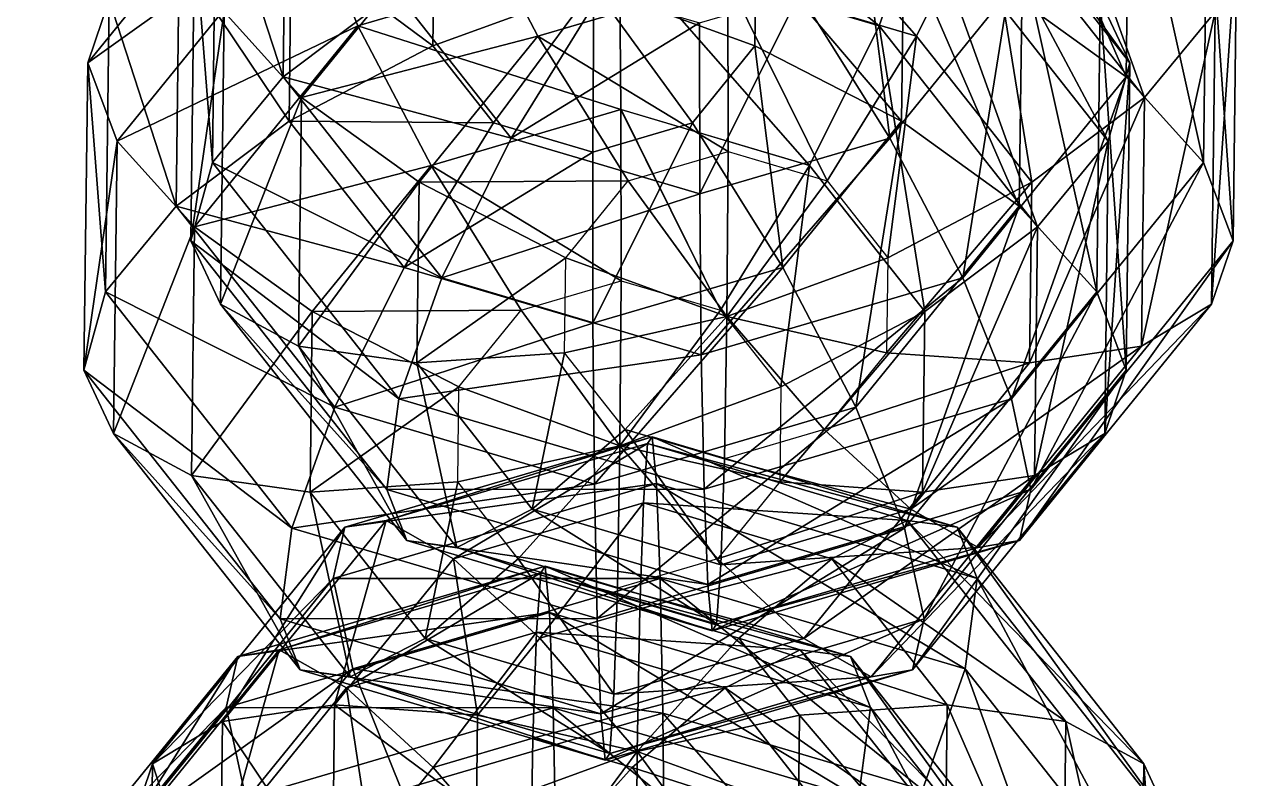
# Model space of a CAD drawing. Header units: metres. Extents: x -232 to 136, y -204 to 253.
# Drawn here: x 69.2 to 135.5, y 60 to 101.3 of the extents above; entities that cross this region are included whole.
import ezdxf

# ---------------------------------------------------------------- set-up
doc = ezdxf.new("R2010")
doc.units = ezdxf.units.M

msp = doc.modelspace()

# ---------------------------------------------------------------- linework, layer by layer
for points in [[(129.68518, 99.23326, -504.04324), (128.06386, 102.7024, -512.6127), (117.85901, 115.65784, -506.37085), (117.85911, 115.657936, -506.37076)], [(129.68518, 99.23326, -504.04324), (117.85901, 115.65784, -506.37085), (118.95516, 112.855415, -497.48022), (118.95526, 112.855515, -497.48013)], [(130.48817, 97.325325, -265.21527), (124.150185, 114.97786, -266.1207), (121.80741, 108.34588, -259.90567), (121.80751, 108.34598, -259.90558)], [(130.48817, 97.325325, -265.21527), (134.35504, 102.02242, -272.3625), (124.150185, 114.97786, -266.1207), (124.15028, 114.97796, -266.1206)], [(83.700134, 112.855415, -496.55704), (73.81195, 102.7024, -511.19202), (72.64134, 99.23327, -502.5495), (72.64144, 99.23337, -502.5494)], [(84.77025, 107.89546, -488.6607), (83.700134, 112.855415, -496.55704), (72.64134, 99.23327, -502.5495), (72.64144, 99.23337, -502.5494)], [(115.957, 101.26348, -483.3237), (118.299774, 107.89546, -489.53873), (101.59473, 112.843994, -486.8192), (101.594826, 112.84409, -486.81912)], [(115.957, 101.26348, -483.3237), (101.59473, 112.843994, -486.8192), (101.74683, 105.47295, -481.01035), (101.74693, 105.47305, -481.01025)], [(128.50462, 94.940025, -495.78052), (118.95516, 112.855415, -497.48022), (118.299774, 107.89546, -489.53873), (118.29987, 107.89556, -489.53864)], [(128.50462, 94.940025, -495.78052), (129.68518, 99.23326, -504.04324), (118.95516, 112.855415, -497.48022), (118.95526, 112.855515, -497.48013)], [(129.4854, 98.4681, -303.5096), (123.040146, 103.10926, -308.5113), (123.159584, 113.00633, -303.95023), (123.15968, 113.00643, -303.95013)], [(129.4854, 98.4681, -303.5096), (123.159584, 113.00633, -303.95023), (129.6498, 112.09024, -297.23187), (129.6499, 112.09034, -297.23178)], [(118.00658, 100.69106, -256.02548), (121.80741, 108.34588, -259.90567), (107.597244, 112.55535, -257.59232), (107.59734, 112.55545, -257.59222)], [(118.00658, 100.69106, -256.02548), (107.597244, 112.55535, -257.59232), (107.68229, 103.74943, -254.34473), (107.68239, 103.74953, -254.34462)], [(79.66236, 109.7848, -287.774), (83.50036, 112.09025, -296.0234), (83.33597, 98.468094, -302.30115), (83.33607, 98.46819, -302.30106)], [(83.50036, 112.09025, -296.0234), (89.51062, 103.10926, -307.63327), (83.33597, 98.468094, -302.30115), (83.33607, 98.46819, -302.30106)], [(133.72102, 93.771, -296.57455), (129.4854, 98.4681, -303.5096), (129.6498, 112.09024, -297.23187), (129.6499, 112.09034, -297.23178)], [(133.72102, 93.771, -296.57455), (129.6498, 112.09024, -297.23187), (133.91428, 109.7848, -289.19464), (133.91438, 109.7849, -289.19455)], [(78.49175, 106.31567, -279.13147), (79.66236, 109.7848, -287.774), (79.46911, 93.771, -295.15393), (79.46921, 93.7711, -295.15384)], [(79.66236, 109.7848, -287.774), (83.33597, 98.468094, -302.30115), (79.46911, 93.771, -295.15393), (79.46921, 93.7711, -295.15384)], [(135.3324, 89.47776, -288.38495), (133.72102, 93.771, -296.57455), (133.91428, 109.7848, -289.19464), (133.91438, 109.7849, -289.19455)], [(135.3324, 89.47776, -288.38495), (133.91428, 109.7848, -289.19464), (135.53558, 106.31566, -280.6252), (135.53569, 106.31576, -280.62512)], [(93.28549, 108.34588, -259.15878), (80.10312, 102.02242, -270.94186), (84.338745, 97.32533, -264.0068), (84.338844, 97.32543, -264.0067)], [(97.284195, 100.69106, -255.48285), (93.28549, 108.34588, -259.15878), (84.338745, 97.32533, -264.0068), (84.338844, 97.32543, -264.0067)], [(107.68229, 103.74943, -254.34473), (93.28549, 108.34588, -259.15878), (97.284195, 100.69106, -255.48285), (97.284294, 100.69116, -255.48274)], [(124.31352, 92.684166, -259.88315), (121.80741, 108.34588, -259.90567), (118.00658, 100.69106, -256.02548), (118.006676, 100.69116, -256.0254)], [(124.31352, 92.684166, -259.88315), (130.48817, 97.325325, -265.21527), (121.80741, 108.34588, -259.90567), (121.80751, 108.34598, -259.90558)], [(84.77025, 107.89546, -488.6607), (72.64134, 99.23327, -502.5495), (74.252716, 94.940025, -494.3599), (74.252815, 94.940125, -494.3598)], [(87.43509, 101.26348, -482.5768), (84.77025, 107.89546, -488.6607), (74.252716, 94.940025, -494.3599), (74.252815, 94.940125, -494.3598)], [(101.74683, 105.47295, -481.01035), (84.77025, 107.89546, -488.6607), (87.43509, 101.26348, -482.5768), (87.43519, 101.26358, -482.57672)], [(124.637764, 90.24293, -488.6333), (118.299774, 107.89546, -489.53873), (115.957, 101.26348, -483.3237), (115.9571, 101.26358, -483.3236)], [(124.637764, 90.24293, -488.6333), (128.50462, 94.940025, -495.78052), (118.299774, 107.89546, -489.53873), (118.29987, 107.89556, -489.53864)], [(116.539955, 95.10236, -312.03357), (111.59881, 103.03071, -312.9417), (115.01617, 107.24018, -311.08994), (115.016266, 107.24028, -311.08984)], [(116.539955, 95.10236, -312.03357), (115.01617, 107.24018, -311.08994), (123.040146, 103.10926, -308.5113), (123.040245, 103.10936, -308.5112)], [(78.49175, 106.31567, -279.13147), (79.46911, 93.771, -295.15393), (78.28856, 89.47776, -286.8912), (78.28866, 89.47786, -286.8911)], [(80.10312, 102.02242, -270.94186), (78.49175, 106.31567, -279.13147), (78.28856, 89.47776, -286.8912), (78.28866, 89.47786, -286.8911)], [(134.16179, 86.00863, -279.74243), (135.3324, 89.47776, -288.38495), (135.53558, 106.31566, -280.6252), (135.53569, 106.31576, -280.62512)], [(134.16179, 86.00863, -279.74243), (135.53558, 106.31566, -280.6252), (134.35504, 102.02242, -272.3625), (134.35515, 102.02252, -272.3624)], [(77.64995, 105.00785, -519.44147), (83.77965, 105.923935, -526.49023), (83.66022, 96.02686, -531.05133), (83.66032, 96.02696, -531.0512)], [(83.77965, 105.923935, -526.49023), (91.53824, 100.15778, -534.0464), (83.66022, 96.02686, -531.05133), (83.66032, 96.02696, -531.0512)], [(83.77965, 105.923935, -526.49023), (91.60103, 105.360985, -531.6485), (91.53824, 100.15778, -534.0464), (91.53834, 100.15788, -534.04626)], [(117.189735, 96.02686, -531.9293), (109.228546, 105.360985, -532.1101), (117.30917, 105.923935, -527.3683), (117.30927, 105.924034, -527.36816)], [(123.634995, 91.385704, -526.9277), (117.189735, 96.02686, -531.9293), (117.30917, 105.923935, -527.3683), (117.30927, 105.924034, -527.36816)], [(123.634995, 91.385704, -526.9277), (117.30917, 105.923935, -527.3683), (123.79938, 105.00784, -520.6499), (123.79948, 105.00794, -520.6498)], [(73.81195, 102.7024, -511.19202), (77.64995, 105.00785, -519.44147), (77.48556, 91.3857, -525.7192), (77.48566, 91.385796, -525.71906)], [(77.64995, 105.00785, -519.44147), (83.66022, 96.02686, -531.05133), (77.48556, 91.3857, -525.7192), (77.48566, 91.385796, -525.71906)], [(101.83188, 96.66703, -477.76276), (101.74683, 105.47295, -481.01035), (87.43509, 101.26348, -482.5768), (87.43519, 101.26358, -482.57672)], [(91.60103, 105.360985, -531.6485), (100.34849, 103.3741, -534.4112), (91.53824, 100.15778, -534.0464), (91.53834, 100.15788, -534.04626)], [(109.16576, 100.15778, -534.50793), (100.34849, 103.3741, -534.4112), (109.228546, 105.360985, -532.1101), (109.228645, 105.361084, -532.11)], [(112.156166, 93.608665, -479.4435), (115.957, 101.26348, -483.3237), (101.74683, 105.47295, -481.01035), (101.74693, 105.47305, -481.01025)], [(112.156166, 93.608665, -479.4435), (101.74683, 105.47295, -481.01035), (101.83188, 96.66703, -477.76276), (101.83198, 96.66713, -477.76266)], [(117.189735, 96.02686, -531.9293), (109.16576, 100.15778, -534.50793), (109.228546, 105.360985, -532.1101), (109.228645, 105.361084, -532.11)], [(127.87061, 86.68861, -519.9926), (123.634995, 91.385704, -526.9277), (123.79938, 105.00784, -520.6499), (123.79948, 105.00794, -520.6498)], [(127.87061, 86.68861, -519.9926), (123.79938, 105.00784, -520.6499), (128.06386, 102.7024, -512.6127), (128.06396, 102.7025, -512.61255)], [(107.69193, 94.3706, -253.97636), (107.68229, 103.74943, -254.34473), (97.284195, 100.69106, -255.48285), (97.284294, 100.69116, -255.48274)], [(113.119736, 92.76272, -254.85999), (118.00658, 100.69106, -256.02548), (107.68229, 103.74943, -254.34473), (107.68239, 103.74953, -254.34462)], [(113.119736, 92.76272, -254.85999), (107.68229, 103.74943, -254.34473), (107.69193, 94.3706, -253.97636), (107.69203, 94.3707, -253.97626)], [(83.33597, 98.468094, -302.30115), (89.51062, 103.10926, -307.63327), (95.817566, 95.10236, -311.49094), (95.817665, 95.10246, -311.49084)], [(89.51062, 103.10926, -307.63327), (100.70441, 103.03071, -312.65643), (95.817566, 95.10236, -311.49094), (95.817665, 95.10246, -311.49084)], [(91.53824, 100.15778, -534.0464), (100.34849, 103.3741, -534.4112), (94.854, 95.94831, -536.07446), (94.854095, 95.94841, -536.07434)], [(94.854, 95.94831, -536.07446), (100.34849, 103.3741, -534.4112), (100.28179, 94.34043, -536.95807), (100.28189, 94.34053, -536.95795)], [(95.817566, 95.10236, -311.49094), (100.70441, 103.03071, -312.65643), (106.1322, 101.42283, -313.54004), (106.1323, 101.42293, -313.53995)], [(100.28179, 94.34043, -536.95807), (100.34849, 103.3741, -534.4112), (105.7484, 95.94831, -536.35974), (105.7485, 95.94841, -536.3596)], [(105.7484, 95.94831, -536.35974), (100.34849, 103.3741, -534.4112), (109.16576, 100.15778, -534.50793), (109.165855, 100.15788, -534.5078)], [(106.14185, 92.044, -313.1717), (106.1322, 101.42283, -313.54004), (111.59881, 103.03071, -312.9417), (111.59891, 103.03081, -312.94162)], [(106.14185, 92.044, -313.1717), (111.59881, 103.03071, -312.9417), (116.539955, 95.10236, -312.03357), (116.540054, 95.10246, -312.03348)], [(120.53865, 87.44755, -308.35764), (116.539955, 95.10236, -312.03357), (123.040146, 103.10926, -308.5113), (123.040245, 103.10936, -308.5112)], [(120.53865, 87.44755, -308.35764), (123.040146, 103.10926, -308.5113), (129.4854, 98.4681, -303.5096), (129.4855, 98.4682, -303.50952)], [(72.64134, 99.23327, -502.5495), (73.81195, 102.7024, -511.19202), (73.6187, 86.68861, -518.57196), (73.6188, 86.688705, -518.57184)], [(73.81195, 102.7024, -511.19202), (77.48556, 91.3857, -525.7192), (73.6187, 86.68861, -518.57196), (73.6188, 86.688705, -518.57184)], [(129.48198, 82.39536, -511.80298), (127.87061, 86.68861, -519.9926), (128.06386, 102.7024, -512.6127), (128.06396, 102.7025, -512.61255)], [(129.48198, 82.39536, -511.80298), (128.06386, 102.7024, -512.6127), (129.68518, 99.23326, -504.04324), (129.68529, 99.23336, -504.04315)], [(80.10312, 102.02242, -270.94186), (78.28856, 89.47776, -286.8912), (79.909874, 86.00863, -278.32178), (79.90997, 86.00873, -278.3217)], [(84.338745, 97.32533, -264.0068), (80.10312, 102.02242, -270.94186), (79.909874, 86.00863, -278.32178), (79.90997, 86.00873, -278.3217)], [(130.32379, 83.703186, -271.493), (134.16179, 86.00863, -279.74243), (134.35504, 102.02242, -272.3625), (134.35515, 102.02252, -272.3624)], [(130.32379, 83.703186, -271.493), (134.35504, 102.02242, -272.3625), (130.48817, 97.325325, -265.21527), (130.48828, 97.325424, -265.21518)], [(87.43509, 101.26348, -482.5768), (74.252716, 94.940025, -494.3599), (78.48833, 90.242935, -487.42484), (78.48843, 90.243034, -487.42474)], [(91.433784, 93.608665, -478.90088), (87.43509, 101.26348, -482.5768), (78.48833, 90.242935, -487.42484), (78.48843, 90.243034, -487.42474)], [(101.83188, 96.66703, -477.76276), (87.43509, 101.26348, -482.5768), (91.433784, 93.608665, -478.90088), (91.43388, 93.608765, -478.9008)], [(95.817566, 95.10236, -311.49094), (106.1322, 101.42283, -313.54004), (106.14185, 92.044, -313.1717), (106.14195, 92.0441, -313.1716)], [(118.463104, 85.60177, -483.30118), (115.957, 101.26348, -483.3237), (112.156166, 93.608665, -479.4435), (112.156265, 93.608765, -479.44342)], [(118.463104, 85.60177, -483.30118), (124.637764, 90.24293, -488.6333), (115.957, 101.26348, -483.3237), (115.9571, 101.26358, -483.3236)], [(97.284195, 100.69106, -255.48285), (84.338745, 97.32533, -264.0068), (90.784, 92.684166, -259.00513), (90.784096, 92.684265, -259.00504)], [(102.225334, 92.76272, -254.5747), (97.284195, 100.69106, -255.48285), (90.784, 92.684166, -259.00513), (90.784096, 92.684265, -259.00504)], [(107.69193, 94.3706, -253.97636), (97.284195, 100.69106, -255.48285), (102.225334, 92.76272, -254.5747), (102.22543, 92.76282, -254.5746)], [(116.43549, 88.553246, -256.8881), (118.00658, 100.69106, -256.02548), (113.119736, 92.76272, -254.85999), (113.119835, 92.76282, -254.85988)], [(116.43549, 88.553246, -256.8881), (124.31352, 92.684166, -259.88315), (118.00658, 100.69106, -256.02548), (118.006676, 100.69116, -256.0254)], [(83.66022, 96.02686, -531.05133), (91.53824, 100.15778, -534.0464), (94.854, 95.94831, -536.07446), (94.854095, 95.94841, -536.07434)], [(110.689545, 88.019966, -535.4516), (105.7484, 95.94831, -536.35974), (109.16576, 100.15778, -534.50793), (109.165855, 100.15788, -534.5078)], [(110.689545, 88.019966, -535.4516), (109.16576, 100.15778, -534.50793), (117.189735, 96.02686, -531.9293), (117.189835, 96.02696, -531.9292)], [(72.64134, 99.23327, -502.5495), (73.6187, 86.68861, -518.57196), (72.43815, 82.39536, -510.30923), (72.43825, 82.39546, -510.30914)], [(74.252716, 94.940025, -494.3599), (72.64134, 99.23327, -502.5495), (72.43815, 82.39536, -510.30923), (72.43825, 82.39546, -510.30914)], [(128.31137, 78.92623, -503.16046), (129.48198, 82.39536, -511.80298), (129.68518, 99.23326, -504.04324), (129.68529, 99.23336, -504.04315)], [(128.31137, 78.92623, -503.16046), (129.68518, 99.23326, -504.04324), (128.50462, 94.940025, -495.78052), (128.50473, 94.940125, -495.78043)], [(79.46911, 93.771, -295.15393), (83.33597, 98.468094, -302.30115), (92.01673, 87.44755, -307.61075), (92.01683, 87.44765, -307.61066)], [(83.33597, 98.468094, -302.30115), (95.817566, 95.10236, -311.49094), (92.01673, 87.44755, -307.61075), (92.01683, 87.44765, -307.61066)], [(123.20348, 80.81557, -302.27374), (120.53865, 87.44755, -308.35764), (129.4854, 98.4681, -303.5096), (129.4855, 98.4682, -303.50952)], [(123.20348, 80.81557, -302.27374), (129.4854, 98.4681, -303.5096), (133.72102, 93.771, -296.57455), (133.72113, 93.7711, -296.57446)], [(84.338745, 97.32533, -264.0068), (79.909874, 86.00863, -278.32178), (84.174355, 83.70318, -270.28455), (84.17445, 83.70328, -270.28445)], [(90.784, 92.684166, -259.00513), (84.338745, 97.32533, -264.0068), (84.174355, 83.70318, -270.28455), (84.17445, 83.70328, -270.28445)], [(124.194084, 82.787094, -264.44418), (130.32379, 83.703186, -271.493), (130.48817, 97.325325, -265.21527), (130.48828, 97.325424, -265.21518)], [(124.194084, 82.787094, -264.44418), (130.48817, 97.325325, -265.21527), (124.31352, 92.684166, -259.88315), (124.31362, 92.684265, -259.88306)], [(101.84152, 87.2882, -477.3944), (101.83188, 96.66703, -477.76276), (91.433784, 93.608665, -478.90088), (91.43388, 93.608765, -478.9008)], [(107.269325, 85.68032, -478.278), (112.156166, 93.608665, -479.4435), (101.83188, 96.66703, -477.76276), (101.83198, 96.66713, -477.76266)], [(107.269325, 85.68032, -478.278), (101.83188, 96.66703, -477.76276), (101.84152, 87.2882, -477.3944), (101.84162, 87.2883, -477.39432)], [(77.48556, 91.3857, -525.7192), (83.66022, 96.02686, -531.05133), (89.967155, 88.019966, -534.90894), (89.967255, 88.020065, -534.9088)], [(83.66022, 96.02686, -531.05133), (94.854, 95.94831, -536.07446), (89.967155, 88.019966, -534.90894), (89.967255, 88.020065, -534.9088)], [(89.967155, 88.019966, -534.90894), (94.854, 95.94831, -536.07446), (100.28179, 94.34043, -536.95807), (100.28189, 94.34053, -536.95795)], [(100.29144, 84.9616, -536.5897), (100.28179, 94.34043, -536.95807), (105.7484, 95.94831, -536.35974), (105.7485, 95.94841, -536.3596)], [(100.29144, 84.9616, -536.5897), (105.7484, 95.94831, -536.35974), (110.689545, 88.019966, -535.4516), (110.689644, 88.020065, -535.4515)], [(114.68824, 80.36515, -531.77563), (110.689545, 88.019966, -535.4516), (117.189735, 96.02686, -531.9293), (117.189835, 96.02696, -531.9292)], [(114.68824, 80.36515, -531.77563), (117.189735, 96.02686, -531.9293), (123.634995, 91.385704, -526.9277), (123.63509, 91.3858, -526.92755)], [(74.252716, 94.940025, -494.3599), (72.43815, 82.39536, -510.30923), (74.05946, 78.92623, -501.7398), (74.05956, 78.92633, -501.73972)], [(78.48833, 90.242935, -487.42484), (74.252716, 94.940025, -494.3599), (74.05946, 78.92623, -501.7398), (74.05956, 78.92633, -501.73972)], [(92.01673, 87.44755, -307.61075), (95.817566, 95.10236, -311.49094), (106.14185, 92.044, -313.1717), (106.14195, 92.0441, -313.1716)], [(106.14185, 92.044, -313.1717), (106.14185, 92.044, -313.1717), (95.817566, 95.10236, -311.49094), (95.817665, 95.10246, -311.49084)], [(106.22689, 83.238075, -309.92413), (106.14185, 92.044, -313.1717), (116.539955, 95.10236, -312.03357), (116.540054, 95.10246, -312.03348)], [(106.22689, 83.238075, -309.92413), (116.539955, 95.10236, -312.03357), (120.53865, 87.44755, -308.35764), (120.53875, 87.44765, -308.35754)], [(124.47337, 76.62079, -494.91104), (128.31137, 78.92623, -503.16046), (128.50462, 94.940025, -495.78052), (128.50473, 94.940125, -495.78043)], [(124.47337, 76.62079, -494.91104), (128.50462, 94.940025, -495.78052), (124.637764, 90.24293, -488.6333), (124.63786, 90.24303, -488.6332)], [(89.967155, 88.019966, -534.90894), (100.28179, 94.34043, -536.95807), (100.29144, 84.9616, -536.5897), (100.29154, 84.9617, -536.5896)], [(107.69193, 94.3706, -253.97636), (107.625244, 85.33693, -256.52325), (102.225334, 92.76272, -254.5747), (102.22543, 92.76282, -254.5746)], [(113.119736, 92.76272, -254.85999), (107.625244, 85.33693, -256.52325), (107.69193, 94.3706, -253.97636), (107.69203, 94.3707, -253.97626)], [(78.28856, 89.47776, -286.8912), (79.46911, 93.771, -295.15393), (89.67396, 80.81557, -301.39572), (89.67406, 80.81567, -301.39563)], [(91.433784, 93.608665, -478.90088), (78.48833, 90.242935, -487.42484), (84.933586, 85.60177, -482.42316), (84.933685, 85.60187, -482.42307)], [(79.46911, 93.771, -295.15393), (92.01673, 87.44755, -307.61075), (89.67396, 80.81557, -301.39572), (89.67406, 80.81567, -301.39563)], [(96.37492, 85.68032, -477.99274), (91.433784, 93.608665, -478.90088), (84.933586, 85.60177, -482.42316), (84.933685, 85.60187, -482.42307)], [(101.84152, 87.2882, -477.3944), (91.433784, 93.608665, -478.90088), (96.37492, 85.68032, -477.99274), (96.37502, 85.68042, -477.99265)], [(110.58508, 81.47085, -480.30612), (112.156166, 93.608665, -479.4435), (107.269325, 85.68032, -478.278), (107.269424, 85.68042, -478.27792)], [(110.58508, 81.47085, -480.30612), (118.463104, 85.60177, -483.30118), (112.156166, 93.608665, -479.4435), (112.156265, 93.608765, -479.44342)], [(124.2736, 75.85561, -294.3774), (123.20348, 80.81557, -302.27374), (133.72102, 93.771, -296.57455), (133.72113, 93.7711, -296.57446)], [(124.2736, 75.85561, -294.3774), (133.72102, 93.771, -296.57455), (135.3324, 89.47776, -288.38495), (135.3325, 89.47786, -288.38486)], [(90.784, 92.684166, -259.00513), (84.174355, 83.70318, -270.28455), (90.664566, 82.787094, -263.5662), (90.664665, 82.78719, -263.5661)], [(98.807976, 88.553246, -256.42648), (90.784, 92.684166, -259.00513), (90.664566, 82.787094, -263.5662), (90.664665, 82.78719, -263.5661)], [(102.225334, 92.76272, -254.5747), (90.784, 92.684166, -259.00513), (98.807976, 88.553246, -256.42648), (98.808075, 88.553345, -256.4264)], [(102.225334, 92.76272, -254.5747), (107.625244, 85.33693, -256.52325), (98.807976, 88.553246, -256.42648), (98.808075, 88.553345, -256.4264)], [(116.43549, 88.553246, -256.8881), (107.625244, 85.33693, -256.52325), (113.119736, 92.76272, -254.85999), (113.119835, 92.76282, -254.85988)], [(116.3727, 83.350044, -259.28595), (124.194084, 82.787094, -264.44418), (124.31352, 92.684166, -259.88315), (124.31362, 92.684265, -259.88306)], [(116.3727, 83.350044, -259.28595), (124.31352, 92.684166, -259.88315), (116.43549, 88.553246, -256.8881), (116.43559, 88.553345, -256.888)], [(92.01673, 87.44755, -307.61075), (106.14185, 92.044, -313.1717), (106.22689, 83.238075, -309.92413), (106.22699, 83.238174, -309.92404)], [(73.6187, 86.68861, -518.57196), (77.48556, 91.3857, -525.7192), (86.16632, 80.36515, -531.0288), (86.16642, 80.36525, -531.0287)], [(77.48556, 91.3857, -525.7192), (89.967155, 88.019966, -534.90894), (86.16632, 80.36515, -531.0288), (86.16642, 80.36525, -531.0287)], [(117.35307, 73.73317, -525.6918), (114.68824, 80.36515, -531.77563), (123.634995, 91.385704, -526.9277), (123.63509, 91.3858, -526.92755)], [(117.35307, 73.73317, -525.6918), (123.634995, 91.385704, -526.9277), (127.87061, 86.68861, -519.9926), (127.87071, 86.688705, -519.9925)], [(78.48833, 90.242935, -487.42484), (74.05946, 78.92623, -501.7398), (78.323944, 76.62078, -493.70258), (78.32404, 76.62088, -493.70248)], [(84.933586, 85.60177, -482.42316), (78.48833, 90.242935, -487.42484), (78.323944, 76.62078, -493.70258), (78.32404, 76.62088, -493.70248)], [(118.34367, 75.7047, -487.8622), (124.47337, 76.62079, -494.91104), (124.637764, 90.24293, -488.6333), (124.63786, 90.24303, -488.6332)], [(118.34367, 75.7047, -487.8622), (124.637764, 90.24293, -488.6333), (118.463104, 85.60177, -483.30118), (118.4632, 85.60187, -483.3011)], [(78.28856, 89.47776, -286.8912), (89.67396, 80.81557, -301.39572), (89.01857, 75.85562, -293.45422), (89.01867, 75.85572, -293.45413)], [(79.909874, 86.00863, -278.32178), (78.28856, 89.47776, -286.8912), (89.01857, 75.85562, -293.45422), (89.01867, 75.85572, -293.45413)], [(123.64425, 73.05319, -285.4416), (124.2736, 75.85561, -294.3774), (135.3324, 89.47776, -288.38495), (135.3325, 89.47786, -288.38486)], [(123.64425, 73.05319, -285.4416), (135.3324, 89.47776, -288.38495), (134.16179, 86.00863, -279.74243), (134.1619, 86.00873, -279.74234)], [(98.807976, 88.553246, -256.42648), (90.664566, 82.787094, -263.5662), (98.745186, 83.350044, -258.82437), (98.745285, 83.35014, -258.82428)], [(98.807976, 88.553246, -256.42648), (107.625244, 85.33693, -256.52325), (98.745186, 83.350044, -258.82437), (98.745285, 83.35014, -258.82428)], [(116.3727, 83.350044, -259.28595), (107.625244, 85.33693, -256.52325), (116.43549, 88.553246, -256.8881), (116.43559, 88.553345, -256.888)], [(86.16632, 80.36515, -531.0288), (89.967155, 88.019966, -534.90894), (100.29144, 84.9616, -536.5897), (100.29154, 84.9617, -536.5896)], [(100.29144, 84.9616, -536.5897), (100.29144, 84.9616, -536.5897), (89.967155, 88.019966, -534.90894), (89.967255, 88.020065, -534.9088)], [(100.37648, 76.15568, -533.34216), (100.29144, 84.9616, -536.5897), (110.689545, 88.019966, -535.4516), (110.689644, 88.020065, -535.4515)], [(100.37648, 76.15568, -533.34216), (110.689545, 88.019966, -535.4516), (114.68824, 80.36515, -531.77563), (114.68834, 80.36525, -531.7755)], [(89.67396, 80.81557, -301.39572), (92.01673, 87.44755, -307.61075), (106.22689, 83.238075, -309.92413), (106.22699, 83.238174, -309.92404)], [(106.22689, 83.238075, -309.92413), (106.22689, 83.238075, -309.92413), (92.01673, 87.44755, -307.61075), (92.01683, 87.44765, -307.61066)], [(101.84152, 87.2882, -477.3944), (101.77483, 78.25453, -479.94128), (96.37492, 85.68032, -477.99274), (96.37502, 85.68042, -477.99265)], [(107.269325, 85.68032, -478.278), (101.77483, 78.25453, -479.94128), (101.84152, 87.2882, -477.3944), (101.84162, 87.2883, -477.39432)], [(106.379005, 75.867035, -304.11523), (106.22689, 83.238075, -309.92413), (120.53865, 87.44755, -308.35764), (120.53875, 87.44765, -308.35754)], [(106.379005, 75.867035, -304.11523), (120.53865, 87.44755, -308.35764), (123.20348, 80.81557, -302.27374), (123.20358, 80.81567, -302.27365)], [(72.43815, 82.39536, -510.30923), (73.6187, 86.68861, -518.57196), (83.82355, 73.73317, -524.8138), (83.82365, 73.73327, -524.81366)], [(73.6187, 86.68861, -518.57196), (86.16632, 80.36515, -531.0288), (83.82355, 73.73317, -524.8138), (83.82365, 73.73327, -524.81366)], [(118.42319, 68.77322, -517.7954), (117.35307, 73.73317, -525.6918), (127.87061, 86.68861, -519.9926), (127.87071, 86.688705, -519.9925)], [(118.42319, 68.77322, -517.7954), (127.87061, 86.68861, -519.9926), (129.48198, 82.39536, -511.80298), (129.48209, 82.39546, -511.8029)], [(79.909874, 86.00863, -278.32178), (89.01857, 75.85562, -293.45422), (90.11472, 73.05319, -284.5636), (90.11482, 73.05329, -284.5635)], [(84.174355, 83.70318, -270.28455), (79.909874, 86.00863, -278.32178), (90.11472, 73.05319, -284.5636), (90.11482, 73.05329, -284.5635)], [(96.37492, 85.68032, -477.99274), (84.933586, 85.60177, -482.42316), (92.957565, 81.47085, -479.8445), (92.957664, 81.47095, -479.84442)], [(96.37492, 85.68032, -477.99274), (101.77483, 78.25453, -479.94128), (92.957565, 81.47085, -479.8445), (92.957664, 81.47095, -479.84442)], [(110.58508, 81.47085, -480.30612), (101.77483, 78.25453, -479.94128), (107.269325, 85.68032, -478.278), (107.269424, 85.68042, -478.27792)], [(121.37704, 72.68263, -276.341), (123.64425, 73.05319, -285.4416), (134.16179, 86.00863, -279.74243), (134.1619, 86.00873, -279.74234)], [(121.37704, 72.68263, -276.341), (134.16179, 86.00863, -279.74243), (130.32379, 83.703186, -271.493), (130.3239, 83.703285, -271.49292)], [(84.933586, 85.60177, -482.42316), (78.323944, 76.62078, -493.70258), (84.814156, 75.7047, -486.98422), (84.814255, 75.704796, -486.98413)], [(92.957565, 81.47085, -479.8445), (84.933586, 85.60177, -482.42316), (84.814156, 75.7047, -486.98422), (84.814255, 75.704796, -486.98413)], [(86.16632, 80.36515, -531.0288), (100.29144, 84.9616, -536.5897), (100.37648, 76.15568, -533.34216), (100.37658, 76.15578, -533.34204)], [(98.745186, 83.350044, -258.82437), (107.625244, 85.33693, -256.52325), (102.06094, 79.14057, -260.85245), (102.06104, 79.14067, -260.85236)], [(102.06094, 79.14057, -260.85245), (107.625244, 85.33693, -256.52325), (107.48874, 77.5327, -261.73608), (107.48884, 77.5328, -261.736)], [(107.48874, 77.5327, -261.73608), (107.625244, 85.33693, -256.52325), (112.955345, 79.14057, -261.13773), (112.955444, 79.14067, -261.13763)], [(112.955345, 79.14057, -261.13773), (107.625244, 85.33693, -256.52325), (116.3727, 83.350044, -259.28595), (116.3728, 83.35014, -259.28586)], [(110.52229, 76.26765, -482.70398), (118.34367, 75.7047, -487.8622), (118.463104, 85.60177, -483.30118), (118.4632, 85.60187, -483.3011)], [(110.52229, 76.26765, -482.70398), (118.463104, 85.60177, -483.30118), (110.58508, 81.47085, -480.30612), (110.58518, 81.47095, -480.30603)], [(84.174355, 83.70318, -270.28455), (90.11472, 73.05319, -284.5636), (92.85512, 72.68263, -275.59415), (92.85522, 72.68273, -275.59406)], [(90.664566, 82.787094, -263.5662), (84.174355, 83.70318, -270.28455), (92.85512, 72.68263, -275.59415), (92.85522, 72.68273, -275.59406)], [(117.69389, 74.7802, -267.96646), (121.37704, 72.68263, -276.341), (130.32379, 83.703186, -271.493), (130.3239, 83.703285, -271.49292)], [(117.69389, 74.7802, -267.96646), (130.32379, 83.703186, -271.493), (124.194084, 82.787094, -264.44418), (124.19418, 82.78719, -264.4441)], [(89.67396, 80.81557, -301.39572), (106.22689, 83.238075, -309.92413), (106.379005, 75.867035, -304.11523), (106.379105, 75.867134, -304.11514)], [(98.745186, 83.350044, -258.82437), (90.664566, 82.787094, -263.5662), (96.971504, 74.7802, -267.42383), (96.9716, 74.7803, -267.42374)], [(98.745186, 83.350044, -258.82437), (96.971504, 74.7802, -267.42383), (102.06094, 79.14057, -260.85245), (102.06104, 79.14067, -260.85236)], [(112.955345, 79.14057, -261.13773), (124.194084, 82.787094, -264.44418), (116.3727, 83.350044, -259.28595), (116.3728, 83.35014, -259.28586)], [(72.43815, 82.39536, -510.30923), (83.82355, 73.73317, -524.8138), (83.16816, 68.773224, -516.87225), (83.16826, 68.77332, -516.87213)], [(74.05946, 78.92623, -501.7398), (72.43815, 82.39536, -510.30923), (83.16816, 68.773224, -516.87225), (83.16826, 68.77332, -516.87213)], [(90.664566, 82.787094, -263.5662), (92.85512, 72.68263, -275.59415), (96.971504, 74.7802, -267.42383), (96.9716, 74.7803, -267.42374)], [(112.955345, 79.14057, -261.13773), (117.69389, 74.7802, -267.96646), (124.194084, 82.787094, -264.44418), (124.19418, 82.78719, -264.4441)], [(117.79384, 65.970795, -508.85962), (118.42319, 68.77322, -517.7954), (129.48198, 82.39536, -511.80298), (129.48209, 82.39546, -511.8029)], [(117.79384, 65.970795, -508.85962), (129.48198, 82.39536, -511.80298), (128.31137, 78.92623, -503.16046), (128.31148, 78.92633, -503.16037)], [(92.957565, 81.47085, -479.8445), (84.814156, 75.7047, -486.98422), (92.894775, 76.26765, -482.2424), (92.894875, 76.267746, -482.2423)], [(92.957565, 81.47085, -479.8445), (101.77483, 78.25453, -479.94128), (92.894775, 76.26765, -482.2424), (92.894875, 76.267746, -482.2423)], [(110.52229, 76.26765, -482.70398), (101.77483, 78.25453, -479.94128), (110.58508, 81.47085, -480.30612), (110.58518, 81.47095, -480.30603)], [(83.82355, 73.73317, -524.8138), (86.16632, 80.36515, -531.0288), (100.37648, 76.15568, -533.34216), (100.37658, 76.15578, -533.34204)], [(100.37648, 76.15568, -533.34216), (100.37648, 76.15568, -533.34216), (86.16632, 80.36515, -531.0288), (86.16642, 80.36525, -531.0287)], [(89.01857, 75.85562, -293.45422), (89.67396, 80.81557, -301.39572), (106.379005, 75.867035, -304.11523), (106.379105, 75.867134, -304.11514)], [(106.379005, 75.867035, -304.11523), (106.379005, 75.867035, -304.11523), (89.67396, 80.81557, -301.39572), (89.67406, 80.81567, -301.39563)], [(100.528595, 68.78464, -527.53326), (100.37648, 76.15568, -533.34216), (114.68824, 80.36515, -531.77563), (114.68834, 80.36525, -531.7755)], [(100.528595, 68.78464, -527.53326), (114.68824, 80.36515, -531.77563), (117.35307, 73.73317, -525.6918), (117.35317, 73.73327, -525.69165)], [(106.5833, 70.65242, -296.3137), (106.379005, 75.867035, -304.11523), (123.20348, 80.81557, -302.27374), (123.20358, 80.81567, -302.27365)], [(106.5833, 70.65242, -296.3137), (123.20348, 80.81557, -302.27374), (124.2736, 75.85561, -294.3774), (124.2737, 75.85571, -294.37732)], [(102.06094, 79.14057, -260.85245), (96.971504, 74.7802, -267.42383), (107.29579, 71.72183, -269.10458), (107.29589, 71.72193, -269.1045)], [(107.48874, 77.5327, -261.73608), (107.48874, 77.5327, -261.73608), (102.06094, 79.14057, -260.85245), (102.06104, 79.14067, -260.85236)], [(102.06094, 79.14057, -260.85245), (107.29579, 71.72183, -269.10458), (107.48874, 77.5327, -261.73608), (107.48884, 77.5328, -261.736)], [(107.48874, 77.5327, -261.73608), (117.69389, 74.7802, -267.96646), (112.955345, 79.14057, -261.13773), (112.955444, 79.14067, -261.13763)], [(74.05946, 78.92623, -501.7398), (83.16816, 68.773224, -516.87225), (84.26431, 65.970795, -507.98163), (84.26441, 65.970894, -507.98154)], [(78.323944, 76.62078, -493.70258), (74.05946, 78.92623, -501.7398), (84.26431, 65.970795, -507.98163), (84.26441, 65.970894, -507.98154)], [(103.531204, 78.74041, -412.8681), (88.973946, 74.16244, -423.8102), (86.706726, 73.79188, -414.70963), (86.706825, 73.79198, -414.70953)], [(103.76768, 76.19265, -403.83752), (103.531204, 78.74041, -412.8681), (86.706726, 73.79188, -414.70963), (86.706825, 73.79198, -414.70953)], [(103.531204, 78.74041, -412.8681), (103.2857, 78.37191, -422.2437), (88.973946, 74.16244, -423.8102), (88.974045, 74.16254, -423.81012)], [(103.2857, 78.37191, -422.2437), (92.65709, 72.06487, -432.18475), (88.973946, 74.16244, -423.8102), (88.974045, 74.16254, -423.81012)], [(103.2857, 78.37191, -422.2437), (103.05518, 75.12323, -431.04663), (92.65709, 72.06487, -432.18475), (92.65719, 72.06497, -432.18466)], [(117.49586, 74.16244, -424.55707), (103.05518, 75.12323, -431.04663), (103.2857, 78.37191, -422.2437), (103.2858, 78.37201, -422.24362)], [(120.23625, 73.79188, -415.58762), (103.2857, 78.37191, -422.2437), (103.531204, 78.74041, -412.8681), (103.5313, 78.74051, -412.868)], [(120.23625, 73.79188, -415.58762), (117.49586, 74.16244, -424.55707), (103.2857, 78.37191, -422.2437), (103.2858, 78.37201, -422.24362)], [(121.332405, 70.989456, -406.697), (120.23625, 73.79188, -415.58762), (103.531204, 78.74041, -412.8681), (103.5313, 78.74051, -412.868)], [(121.332405, 70.989456, -406.697), (103.531204, 78.74041, -412.8681), (103.76768, 76.19265, -403.83752), (103.76778, 76.19275, -403.83743)], [(115.52663, 65.600235, -499.75903), (117.79384, 65.970795, -508.85962), (128.31137, 78.92623, -503.16046), (128.31148, 78.92633, -503.16037)], [(115.52663, 65.600235, -499.75903), (128.31137, 78.92623, -503.16046), (124.47337, 76.62079, -494.91104), (124.47347, 76.62089, -494.91095)], [(92.894775, 76.26765, -482.2424), (101.77483, 78.25453, -479.94128), (96.21053, 72.058174, -484.27048), (96.21063, 72.05827, -484.2704)], [(96.21053, 72.058174, -484.27048), (101.77483, 78.25453, -479.94128), (101.63833, 70.4503, -485.1541), (101.63843, 70.4504, -485.15402)], [(101.63833, 70.4503, -485.1541), (101.77483, 78.25453, -479.94128), (107.104935, 72.058174, -484.55576), (107.105034, 72.05827, -484.55566)], [(107.104935, 72.058174, -484.55576), (101.77483, 78.25453, -479.94128), (110.52229, 76.26765, -482.70398), (110.52239, 76.267746, -482.7039)], [(107.48874, 77.5327, -261.73608), (107.29579, 71.72183, -269.10458), (117.69389, 74.7802, -267.96646), (117.69399, 74.7803, -267.96637)], [(78.323944, 76.62078, -493.70258), (84.26431, 65.970795, -507.98163), (87.00471, 65.600235, -499.01218), (87.00481, 65.600334, -499.0121)], [(84.814156, 75.7047, -486.98422), (78.323944, 76.62078, -493.70258), (87.00471, 65.600235, -499.01218), (87.00481, 65.600334, -499.0121)], [(111.84348, 67.6978, -491.3845), (115.52663, 65.600235, -499.75903), (124.47337, 76.62079, -494.91104), (124.47347, 76.62089, -494.91095)], [(111.84348, 67.6978, -491.3845), (124.47337, 76.62079, -494.91104), (118.34367, 75.7047, -487.8622), (118.34377, 75.704796, -487.86212)], [(83.82355, 73.73317, -524.8138), (100.37648, 76.15568, -533.34216), (100.528595, 68.78464, -527.53326), (100.528694, 68.78474, -527.53314)], [(92.894775, 76.26765, -482.2424), (84.814156, 75.7047, -486.98422), (91.12109, 67.6978, -490.84186), (91.12119, 67.6979, -490.84177)], [(84.814156, 75.7047, -486.98422), (87.00471, 65.600235, -499.01218), (91.12109, 67.6978, -490.84186), (91.12119, 67.6979, -490.84177)], [(103.76768, 76.19265, -403.83752), (86.706726, 73.79188, -414.70963), (86.07738, 70.989456, -405.7738), (86.07748, 70.989555, -405.7737)], [(103.97197, 70.978035, -396.03595), (103.76768, 76.19265, -403.83752), (86.07738, 70.989456, -405.7738), (86.07748, 70.989555, -405.7737)], [(89.01857, 75.85562, -293.45422), (106.379005, 75.867035, -304.11523), (106.5833, 70.65242, -296.3137), (106.5834, 70.65252, -296.3136)], [(106.5833, 70.65242, -296.3137), (106.5833, 70.65242, -296.3137), (89.01857, 75.85562, -293.45422), (89.01867, 75.85572, -293.45413)], [(90.11472, 73.05319, -284.5636), (89.01857, 75.85562, -293.45422), (106.5833, 70.65242, -296.3137), (106.5834, 70.65252, -296.3136)], [(92.894775, 76.26765, -482.2424), (91.12109, 67.6978, -490.84186), (96.21053, 72.058174, -484.27048), (96.21063, 72.05827, -484.2704)], [(120.67702, 66.0295, -398.7555), (121.332405, 70.989456, -406.697), (103.76768, 76.19265, -403.83752), (103.76778, 76.19275, -403.83743)], [(120.67702, 66.0295, -398.7555), (103.76768, 76.19265, -403.83752), (103.97197, 70.978035, -396.03595), (103.97207, 70.978134, -396.03586)], [(106.81977, 68.10466, -287.2831), (106.5833, 70.65242, -296.3137), (124.2736, 75.85561, -294.3774), (124.2737, 75.85571, -294.37732)], [(106.81977, 68.10466, -287.2831), (124.2736, 75.85561, -294.3774), (123.64425, 73.05319, -285.4416), (123.64435, 73.05329, -285.4415)], [(107.104935, 72.058174, -484.55576), (118.34367, 75.7047, -487.8622), (110.52229, 76.26765, -482.70398), (110.52239, 76.267746, -482.7039)], [(107.104935, 72.058174, -484.55576), (111.84348, 67.6978, -491.3845), (118.34367, 75.7047, -487.8622), (118.34377, 75.704796, -487.86212)], [(103.05518, 75.12323, -431.04663), (97.39563, 67.7045, -439.0135), (92.65709, 72.06487, -432.18475), (92.65719, 72.06497, -432.18466)], [(103.05518, 75.12323, -431.04663), (102.862236, 69.31238, -438.41513), (97.39563, 67.7045, -439.0135), (97.39573, 67.7046, -439.0134)], [(113.37947, 72.06487, -432.7274), (102.862236, 69.31238, -438.41513), (103.05518, 75.12323, -431.04663), (103.05528, 75.12333, -431.04654)], [(117.49586, 74.16244, -424.55707), (113.37947, 72.06487, -432.7274), (103.05518, 75.12323, -431.04663), (103.05528, 75.12333, -431.04654)], [(96.971504, 74.7802, -267.42383), (92.85512, 72.68263, -275.59415), (107.06528, 68.47316, -277.9075), (107.06538, 68.47326, -277.9074)], [(107.29579, 71.72183, -269.10458), (107.29579, 71.72183, -269.10458), (96.971504, 74.7802, -267.42383), (96.9716, 74.7803, -267.42374)], [(96.971504, 74.7802, -267.42383), (107.06528, 68.47316, -277.9075), (107.29579, 71.72183, -269.10458), (107.29589, 71.72193, -269.1045)], [(107.29579, 71.72183, -269.10458), (121.37704, 72.68263, -276.341), (117.69389, 74.7802, -267.96646), (117.69399, 74.7803, -267.96637)], [(86.706726, 73.79188, -414.70963), (80.02719, 63.14189, -428.6582), (76.18919, 60.836445, -420.40878), (76.18929, 60.836544, -420.4087)], [(86.07738, 70.989456, -405.7738), (86.706726, 73.79188, -414.70963), (76.18919, 60.836445, -420.40878), (76.18929, 60.836544, -420.4087)], [(88.973946, 74.16244, -423.8102), (86.15689, 64.057976, -435.70703), (80.02719, 63.14189, -428.6582), (80.02729, 63.14199, -428.6581)], [(86.706726, 73.79188, -414.70963), (88.973946, 74.16244, -423.8102), (80.02719, 63.14189, -428.6582), (80.02729, 63.14199, -428.6581)], [(83.16816, 68.773224, -516.87225), (83.82355, 73.73317, -524.8138), (100.528595, 68.78464, -527.53326), (100.528694, 68.78474, -527.53314)], [(100.528595, 68.78464, -527.53326), (100.528595, 68.78464, -527.53326), (83.82355, 73.73317, -524.8138), (83.82365, 73.73327, -524.81366)], [(88.973946, 74.16244, -423.8102), (92.65709, 72.06487, -432.18475), (86.15689, 64.057976, -435.70703), (86.15699, 64.058075, -435.70694)], [(100.73289, 63.570023, -519.73175), (100.528595, 68.78464, -527.53326), (117.35307, 73.73317, -525.6918), (117.35317, 73.73327, -525.69165)], [(100.73289, 63.570023, -519.73175), (117.35307, 73.73317, -525.6918), (118.42319, 68.77322, -517.7954), (118.42329, 68.773315, -517.7953)], [(126.17662, 63.141888, -429.86667), (113.37947, 72.06487, -432.7274), (117.49586, 74.16244, -424.55707), (117.49596, 74.16254, -424.55698)], [(130.4411, 60.83644, -421.82944), (126.17662, 63.141888, -429.86667), (117.49586, 74.16244, -424.55707), (117.49596, 74.16254, -424.55698)], [(130.4411, 60.83644, -421.82944), (117.49586, 74.16244, -424.55707), (120.23625, 73.79188, -415.58762), (120.23635, 73.79198, -415.58752)], [(132.06242, 57.367302, -413.26), (130.4411, 60.83644, -421.82944), (120.23625, 73.79188, -415.58762), (120.23635, 73.79198, -415.58752)], [(132.06242, 57.367302, -413.26), (120.23625, 73.79188, -415.58762), (121.332405, 70.989456, -406.697), (121.332504, 70.989555, -406.6969)], [(106.81977, 68.10466, -287.2831), (106.81977, 68.10466, -287.2831), (90.11472, 73.05319, -284.5636), (90.11482, 73.05329, -284.5635)], [(90.11472, 73.05319, -284.5636), (106.5833, 70.65242, -296.3137), (106.81977, 68.10466, -287.2831), (106.81987, 68.10476, -287.28302)], [(92.85512, 72.68263, -275.59415), (90.11472, 73.05319, -284.5636), (106.81977, 68.10466, -287.2831), (106.81987, 68.10476, -287.28302)], [(107.06528, 68.47316, -277.9075), (106.81977, 68.10466, -287.2831), (123.64425, 73.05319, -285.4416), (123.64435, 73.05329, -285.4415)], [(107.06528, 68.47316, -277.9075), (123.64425, 73.05319, -285.4416), (121.37704, 72.68263, -276.341), (121.37714, 72.68273, -276.3409)], [(107.06528, 68.47316, -277.9075), (107.06528, 68.47316, -277.9075), (92.85512, 72.68263, -275.59415), (92.85522, 72.68273, -275.59406)], [(92.85512, 72.68263, -275.59415), (106.81977, 68.10466, -287.2831), (107.06528, 68.47316, -277.9075), (107.06538, 68.47326, -277.9074)], [(107.29579, 71.72183, -269.10458), (107.06528, 68.47316, -277.9075), (121.37704, 72.68263, -276.341), (121.37714, 72.68273, -276.3409)], [(92.65709, 72.06487, -432.18475), (93.97827, 63.495026, -440.86526), (86.15689, 64.057976, -435.70703), (86.15699, 64.058075, -435.70694)], [(96.21053, 72.058174, -484.27048), (91.12109, 67.6978, -490.84186), (101.44538, 64.639435, -492.5226), (101.44548, 64.639534, -492.52252)], [(92.65709, 72.06487, -432.18475), (97.39563, 67.7045, -439.0135), (93.97827, 63.495026, -440.86526), (93.97837, 63.495125, -440.86517)], [(101.63833, 70.4503, -485.1541), (101.63833, 70.4503, -485.1541), (96.21053, 72.058174, -484.27048), (96.21063, 72.05827, -484.2704)], [(96.21053, 72.058174, -484.27048), (101.44538, 64.639435, -492.5226), (101.63833, 70.4503, -485.1541), (101.63843, 70.4504, -485.15402)], [(101.63833, 70.4503, -485.1541), (111.84348, 67.6978, -491.3845), (107.104935, 72.058174, -484.55576), (107.105034, 72.05827, -484.55566)], [(113.37947, 72.06487, -432.7274), (108.29003, 67.7045, -439.29877), (102.862236, 69.31238, -438.41513), (102.862335, 69.31248, -438.41504)], [(119.68642, 64.057976, -436.58502), (108.29003, 67.7045, -439.29877), (113.37947, 72.06487, -432.7274), (113.37957, 72.06497, -432.7273)], [(126.17662, 63.141888, -429.86667), (119.68642, 64.057976, -436.58502), (113.37947, 72.06487, -432.7274), (113.37957, 72.06497, -432.7273)], [(97.68079, 71.65801, -636.28613), (83.123535, 67.08004, -647.2282), (80.85632, 66.70948, -638.1276), (80.85642, 66.70958, -638.1275)], [(97.91727, 69.11025, -627.25555), (97.68079, 71.65801, -636.28613), (80.85632, 66.70948, -638.1276), (80.85642, 66.70958, -638.1275)], [(97.68079, 71.65801, -636.28613), (97.43529, 71.28951, -645.66174), (83.123535, 67.08004, -647.2282), (83.123634, 67.08014, -647.2281)], [(97.43529, 71.28951, -645.66174), (86.80668, 64.982475, -655.6028), (83.123535, 67.08004, -647.2282), (83.123634, 67.08014, -647.2281)], [(97.43529, 71.28951, -645.66174), (97.20477, 68.04083, -654.46466), (86.80668, 64.982475, -655.6028), (86.80678, 64.982574, -655.60266)], [(111.64545, 67.08004, -647.9751), (97.20477, 68.04083, -654.46466), (97.43529, 71.28951, -645.66174), (97.43539, 71.28961, -645.6616)], [(114.38584, 66.70948, -639.0057), (97.43529, 71.28951, -645.66174), (97.68079, 71.65801, -636.28613), (97.68089, 71.65811, -636.286)], [(114.38584, 66.70948, -639.0057), (111.64545, 67.08004, -647.9751), (97.43529, 71.28951, -645.66174), (97.43539, 71.28961, -645.6616)], [(115.481995, 63.90706, -630.11505), (114.38584, 66.70948, -639.0057), (97.68079, 71.65801, -636.28613), (97.68089, 71.65811, -636.286)], [(115.481995, 63.90706, -630.11505), (97.68079, 71.65801, -636.28613), (97.91727, 69.11025, -627.25555), (97.917366, 69.11035, -627.25543)], [(86.07738, 70.989456, -405.7738), (76.18919, 60.836445, -420.40878), (75.018585, 57.36731, -411.76627), (75.018684, 57.36741, -411.76617)], [(87.14749, 66.0295, -397.87747), (86.07738, 70.989456, -405.7738), (75.018585, 57.36731, -411.76627), (75.018684, 57.36741, -411.76617)], [(103.97197, 70.978035, -396.03595), (86.07738, 70.989456, -405.7738), (87.14749, 66.0295, -397.87747), (87.14759, 66.0296, -397.87738)], [(104.12408, 63.606995, -390.2271), (103.97197, 70.978035, -396.03595), (87.14749, 66.0295, -397.87747), (87.14759, 66.0296, -397.87738)], [(101.63833, 70.4503, -485.1541), (101.44538, 64.639435, -492.5226), (111.84348, 67.6978, -491.3845), (111.84358, 67.6979, -491.3844)], [(118.33424, 59.397522, -392.54047), (120.67702, 66.0295, -398.7555), (103.97197, 70.978035, -396.03595), (103.97207, 70.978134, -396.03586)], [(118.33424, 59.397522, -392.54047), (103.97197, 70.978035, -396.03595), (104.12408, 63.606995, -390.2271), (104.124176, 63.607094, -390.22702)], [(130.88187, 53.074066, -404.99728), (121.332405, 70.989456, -406.697), (120.67702, 66.0295, -398.7555), (120.67712, 66.0296, -398.7554)], [(130.88187, 53.074066, -404.99728), (132.06242, 57.367302, -413.26), (121.332405, 70.989456, -406.697), (121.332504, 70.989555, -406.6969)], [(97.91727, 69.11025, -627.25555), (80.85632, 66.70948, -638.1276), (80.22697, 63.90706, -629.19183), (80.227066, 63.907158, -629.1917)], [(98.12156, 63.895638, -619.454), (97.91727, 69.11025, -627.25555), (80.22697, 63.90706, -629.19183), (80.227066, 63.907158, -629.1917)], [(102.862236, 69.31238, -438.41513), (102.72573, 61.508144, -443.62796), (97.39563, 67.7045, -439.0135), (97.39573, 67.7046, -439.0134)], [(114.82661, 58.947105, -622.1735), (115.481995, 63.90706, -630.11505), (97.91727, 69.11025, -627.25555), (97.917366, 69.11035, -627.25543)], [(114.82661, 58.947105, -622.1735), (97.91727, 69.11025, -627.25555), (98.12156, 63.895638, -619.454), (98.12166, 63.895737, -619.45386)], [(108.29003, 67.7045, -439.29877), (102.72573, 61.508144, -443.62796), (102.862236, 69.31238, -438.41513), (102.862335, 69.31248, -438.41504)], [(83.16816, 68.773224, -516.87225), (100.528595, 68.78464, -527.53326), (100.73289, 63.570023, -519.73175), (100.73299, 63.57012, -519.7316)], [(100.73289, 63.570023, -519.73175), (100.73289, 63.570023, -519.73175), (83.16816, 68.773224, -516.87225), (83.16826, 68.77332, -516.87213)], [(84.26431, 65.970795, -507.98163), (83.16816, 68.773224, -516.87225), (100.73289, 63.570023, -519.73175), (100.73299, 63.57012, -519.7316)], [(100.96936, 61.022263, -510.70114), (100.73289, 63.570023, -519.73175), (118.42319, 68.77322, -517.7954), (118.42329, 68.773315, -517.7953)], [(100.96936, 61.022263, -510.70114), (118.42319, 68.77322, -517.7954), (117.79384, 65.970795, -508.85962), (117.79394, 65.970894, -508.85953)], [(97.20477, 68.04083, -654.46466), (91.54522, 60.6221, -662.4315), (86.80668, 64.982475, -655.6028), (86.80678, 64.982574, -655.60266)], [(91.12109, 67.6978, -490.84186), (87.00471, 65.600235, -499.01218), (101.21487, 61.390762, -501.32553), (101.214966, 61.39086, -501.32544)], [(101.44538, 64.639435, -492.5226), (101.44538, 64.639435, -492.5226), (91.12109, 67.6978, -490.84186), (91.12119, 67.6979, -490.84177)], [(91.12109, 67.6978, -490.84186), (101.21487, 61.390762, -501.32553), (101.44538, 64.639435, -492.5226), (101.44548, 64.639534, -492.52252)], [(97.20477, 68.04083, -654.46466), (97.011826, 62.229977, -661.8332), (91.54522, 60.6221, -662.4315), (91.54532, 60.6222, -662.4314)], [(97.39563, 67.7045, -439.0135), (102.72573, 61.508144, -443.62796), (93.97827, 63.495026, -440.86526), (93.97837, 63.495125, -440.86517)], [(107.52906, 64.982475, -656.1454), (97.011826, 62.229977, -661.8332), (97.20477, 68.04083, -654.46466), (97.20487, 68.04093, -654.46454)], [(111.64545, 67.08004, -647.9751), (107.52906, 64.982475, -656.1454), (97.20477, 68.04083, -654.46466), (97.20487, 68.04093, -654.46454)], [(101.44538, 64.639435, -492.5226), (115.52663, 65.600235, -499.75903), (111.84348, 67.6978, -491.3845), (111.84358, 67.6979, -491.3844)], [(111.60579, 63.495026, -441.32684), (102.72573, 61.508144, -443.62796), (108.29003, 67.7045, -439.29877), (108.29013, 67.7046, -439.29868)], [(119.68642, 64.057976, -436.58502), (111.60579, 63.495026, -441.32684), (108.29003, 67.7045, -439.29877), (108.29013, 67.7046, -439.29868)], [(83.123535, 67.08004, -647.2282), (80.30648, 56.97558, -659.12506), (74.17678, 56.059494, -652.07623), (74.17688, 56.059593, -652.0761)], [(80.85632, 66.70948, -638.1276), (83.123535, 67.08004, -647.2282), (74.17678, 56.059494, -652.07623), (74.17688, 56.059593, -652.0761)], [(83.123535, 67.08004, -647.2282), (86.80668, 64.982475, -655.6028), (80.30648, 56.97558, -659.12506), (80.30658, 56.975677, -659.12494)], [(120.32622, 56.05949, -653.2847), (107.52906, 64.982475, -656.1454), (111.64545, 67.08004, -647.9751), (111.645546, 67.08014, -647.975)], [(124.59069, 53.754044, -645.24744), (120.32622, 56.05949, -653.2847), (111.64545, 67.08004, -647.9751), (111.645546, 67.08014, -647.975)], [(124.59069, 53.754044, -645.24744), (111.64545, 67.08004, -647.9751), (114.38584, 66.70948, -639.0057), (114.38594, 66.70958, -639.00555)], [(80.85632, 66.70948, -638.1276), (74.17678, 56.059494, -652.07623), (70.33878, 53.754047, -643.82684), (70.33888, 53.754147, -643.8267)], [(80.22697, 63.90706, -629.19183), (80.85632, 66.70948, -638.1276), (70.33878, 53.754047, -643.82684), (70.33888, 53.754147, -643.8267)], [(126.212006, 50.284904, -636.67804), (124.59069, 53.754044, -645.24744), (114.38584, 66.70948, -639.0057), (114.38594, 66.70958, -639.00555)], [(126.212006, 50.284904, -636.67804), (114.38584, 66.70948, -639.0057), (115.481995, 63.90706, -630.11505), (115.48209, 63.907158, -630.1149)], [(87.14749, 66.0295, -397.87747), (75.018585, 57.36731, -411.76627), (76.62996, 53.07407, -403.57666), (76.63006, 53.07417, -403.57657)], [(89.81233, 59.397522, -391.79358), (87.14749, 66.0295, -397.87747), (76.62996, 53.07407, -403.57666), (76.63006, 53.07417, -403.57657)], [(100.96936, 61.022263, -510.70114), (100.96936, 61.022263, -510.70114), (84.26431, 65.970795, -507.98163), (84.26441, 65.970894, -507.98154)], [(84.26431, 65.970795, -507.98163), (100.73289, 63.570023, -519.73175), (100.96936, 61.022263, -510.70114), (100.96946, 61.02236, -510.70105)], [(87.00471, 65.600235, -499.01218), (84.26431, 65.970795, -507.98163), (100.96936, 61.022263, -510.70114), (100.96946, 61.02236, -510.70105)], [(104.12408, 63.606995, -390.2271), (87.14749, 66.0295, -397.87747), (89.81233, 59.397522, -391.79358), (89.81243, 59.39762, -391.7935)], [(101.21487, 61.390762, -501.32553), (100.96936, 61.022263, -510.70114), (117.79384, 65.970795, -508.85962), (117.79394, 65.970894, -508.85953)], [(101.21487, 61.390762, -501.32553), (117.79384, 65.970795, -508.85962), (115.52663, 65.600235, -499.75903), (115.526726, 65.600334, -499.75894)], [(127.01501, 48.376972, -397.85007), (120.67702, 66.0295, -398.7555), (118.33424, 59.397522, -392.54047), (118.33434, 59.39762, -392.54037)], [(127.01501, 48.376972, -397.85007), (130.88187, 53.074066, -404.99728), (120.67702, 66.0295, -398.7555), (120.67712, 66.0296, -398.7554)], [(101.21487, 61.390762, -501.32553), (101.21487, 61.390762, -501.32553), (87.00471, 65.600235, -499.01218), (87.00481, 65.600334, -499.0121)], [(87.00471, 65.600235, -499.01218), (100.96936, 61.022263, -510.70114), (101.21487, 61.390762, -501.32553), (101.214966, 61.39086, -501.32544)], [(101.44538, 64.639435, -492.5226), (101.21487, 61.390762, -501.32553), (115.52663, 65.600235, -499.75903), (115.526726, 65.600334, -499.75894)], [(86.80668, 64.982475, -655.6028), (88.12786, 56.41263, -664.28326), (80.30648, 56.97558, -659.12506), (80.30658, 56.975677, -659.12494)], [(86.80668, 64.982475, -655.6028), (91.54522, 60.6221, -662.4315), (88.12786, 56.41263, -664.28326), (88.12796, 56.412727, -664.28314)], [(107.52906, 64.982475, -656.1454), (102.43962, 60.6221, -662.7168), (97.011826, 62.229977, -661.8332), (97.011925, 62.230076, -661.83307)], [(113.836006, 56.975574, -660.00305), (102.43962, 60.6221, -662.7168), (107.52906, 64.982475, -656.1454), (107.52916, 64.982574, -656.14526)], [(120.32622, 56.05949, -653.2847), (113.836006, 56.975574, -660.00305), (107.52906, 64.982475, -656.1454), (107.52916, 64.982574, -656.14526)], [(80.22697, 63.90706, -629.19183), (70.33878, 53.754047, -643.82684), (69.168175, 50.284912, -635.1843), (69.168274, 50.28501, -635.1842)], [(81.29709, 58.947105, -621.29553), (80.22697, 63.90706, -629.19183), (69.168175, 50.284912, -635.1843), (69.168274, 50.28501, -635.1842)], [(80.02719, 63.14189, -428.6582), (86.15689, 64.057976, -435.70703), (86.03746, 54.160904, -440.26807), (86.03756, 54.161003, -440.26797)], [(98.12156, 63.895638, -619.454), (80.22697, 63.90706, -629.19183), (81.29709, 58.947105, -621.29553), (81.29719, 58.947205, -621.2954)], [(98.27367, 56.524597, -613.64514), (98.12156, 63.895638, -619.454), (81.29709, 58.947105, -621.29553), (81.29719, 58.947205, -621.2954)], [(86.15689, 64.057976, -435.70703), (93.91548, 58.291824, -443.26312), (86.03746, 54.160904, -440.26807), (86.03756, 54.161003, -440.26797)], [(86.15689, 64.057976, -435.70703), (93.97827, 63.495026, -440.86526), (93.91548, 58.291824, -443.26312), (93.91558, 58.291924, -443.26303)], [(112.48383, 52.315125, -615.9585), (114.82661, 58.947105, -622.1735), (98.12156, 63.895638, -619.454), (98.12166, 63.895737, -619.45386)], [(112.48383, 52.315125, -615.9585), (98.12156, 63.895638, -619.454), (98.27367, 56.524597, -613.64514), (98.273766, 56.524696, -613.645)], [(119.56698, 54.160904, -441.1461), (111.60579, 63.495026, -441.32684), (119.68642, 64.057976, -436.58502), (119.686516, 64.058075, -436.58493)], [(125.031456, 45.99167, -628.41534), (115.481995, 63.90706, -630.11505), (114.82661, 58.947105, -622.1735), (114.826706, 58.947205, -622.1734)], [(125.031456, 45.99167, -628.41534), (126.212006, 50.284904, -636.67804), (115.481995, 63.90706, -630.11505), (115.48209, 63.907158, -630.1149)], [(126.01224, 49.51974, -436.1444), (119.56698, 54.160904, -441.1461), (119.68642, 64.057976, -436.58502), (119.686516, 64.058075, -436.58493)], [(126.01224, 49.51974, -436.1444), (119.68642, 64.057976, -436.58502), (126.17662, 63.141888, -429.86667), (126.17672, 63.141987, -429.86658)], [(76.18919, 60.836445, -420.40878), (80.02719, 63.14189, -428.6582), (79.8628, 49.519737, -434.93594), (79.8629, 49.519836, -434.93585)], [(80.02719, 63.14189, -428.6582), (86.03746, 54.160904, -440.26807), (79.8628, 49.519737, -434.93594), (79.8629, 49.519836, -434.93585)], [(104.20912, 54.801067, -386.97952), (104.12408, 63.606995, -390.2271), (89.81233, 59.397522, -391.79358), (89.81243, 59.39762, -391.7935)], [(93.97827, 63.495026, -440.86526), (102.72573, 61.508144, -443.62796), (93.91548, 58.291824, -443.26312), (93.91558, 58.291924, -443.26303)], [(111.543, 58.291824, -443.72473), (102.72573, 61.508144, -443.62796), (111.60579, 63.495026, -441.32684), (111.60589, 63.495125, -441.32675)], [(114.53341, 51.742706, -388.66028), (118.33424, 59.397522, -392.54047), (104.12408, 63.606995, -390.2271), (104.124176, 63.607094, -390.22702)], [(114.53341, 51.742706, -388.66028), (104.12408, 63.606995, -390.2271), (104.20912, 54.801067, -386.97952), (104.20922, 54.801167, -386.97943)], [(119.56698, 54.160904, -441.1461), (111.543, 58.291824, -443.72473), (111.60579, 63.495026, -441.32684), (111.60589, 63.495125, -441.32675)], [(130.24785, 44.822647, -429.20935), (126.01224, 49.51974, -436.1444), (126.17662, 63.141888, -429.86667), (126.17672, 63.141987, -429.86658)], [(130.24785, 44.822647, -429.20935), (126.17662, 63.141888, -429.86667), (130.4411, 60.83644, -421.82944), (130.44121, 60.83654, -421.82935)], [(97.011826, 62.229977, -661.8332), (96.87532, 54.425747, -667.046), (91.54522, 60.6221, -662.4315), (91.54532, 60.6222, -662.4314)], [(102.43962, 60.6221, -662.7168), (96.87532, 54.425747, -667.046), (97.011826, 62.229977, -661.8332), (97.011925, 62.230076, -661.83307)], [(93.91548, 58.291824, -443.26312), (102.72573, 61.508144, -443.62796), (97.23124, 54.08235, -445.29123), (97.23134, 54.08245, -445.29114)], [(97.23124, 54.08235, -445.29123), (102.72573, 61.508144, -443.62796), (102.659035, 52.474476, -446.17487), (102.659134, 52.474575, -446.17477)], [(102.659035, 52.474476, -446.17487), (102.72573, 61.508144, -443.62796), (108.12564, 54.08235, -445.5765), (108.12574, 54.08245, -445.57642)], [(108.12564, 54.08235, -445.5765), (102.72573, 61.508144, -443.62796), (111.543, 58.291824, -443.72473), (111.5431, 58.291924, -443.72464)], [(75.018585, 57.36731, -411.76627), (76.18919, 60.836445, -420.40878), (75.99594, 44.822643, -427.78873), (75.99604, 44.822742, -427.78864)], [(76.18919, 60.836445, -420.40878), (79.8628, 49.519737, -434.93594), (75.99594, 44.822643, -427.78873), (75.99604, 44.822742, -427.78864)], [(91.54522, 60.6221, -662.4315), (96.87532, 54.425747, -667.046), (88.12786, 56.41263, -664.28326), (88.12796, 56.412727, -664.28314)], [(105.75538, 56.41263, -664.7449), (96.87532, 54.425747, -667.046), (102.43962, 60.6221, -662.7168), (102.43972, 60.6222, -662.7167)], [(113.836006, 56.975574, -660.00305), (105.75538, 56.41263, -664.7449), (102.43962, 60.6221, -662.7168), (102.43972, 60.6222, -662.7167)], [(131.85922, 40.529408, -421.01974), (130.24785, 44.822647, -429.20935), (130.4411, 60.83644, -421.82944), (130.44121, 60.83654, -421.82935)], [(131.85922, 40.529408, -421.01974), (130.4411, 60.83644, -421.82944), (132.06242, 57.367302, -413.26), (132.06253, 57.3674, -413.25992)]]:
    msp.add_3dface(points)

doc.saveas('drawing.dxf')
